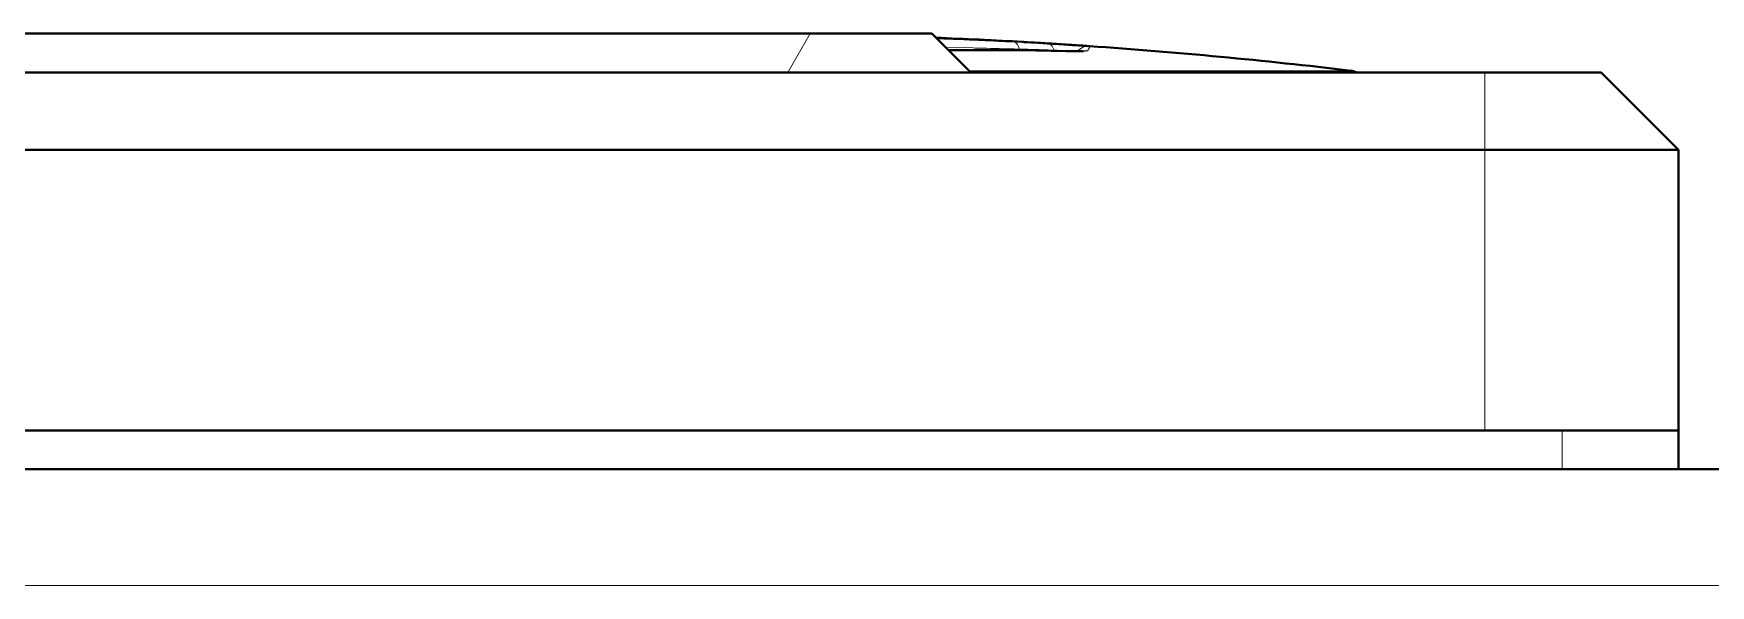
# Model space of a CAD drawing. Header units: millimetres. Extents: x 125 to 285, y 96 to 124.
# Drawn here: x 236.66 to 258.32, y 117.03 to 124.15 of the extents above; entities that cross this region are included whole.
import ezdxf

# ---------------------------------------------------------------- set-up
doc = ezdxf.new("R2010")
doc.units = ezdxf.units.MM
doc.header["$LTSCALE"] = 12.7
doc.layers.add('TANGENT_LINES', color=7, linetype='Continuous', lineweight=15)
doc.layers.add('Visible', color=7, linetype='Continuous', lineweight=40)

msp = doc.modelspace()

# ---------------------------------------------------------------- linework, layer by layer
at = {"layer": 'TANGENT_LINES'}
for p, q in [((246.402, 123.65), (246.689, 124.15)), ((248.794, 123.964), (248.443, 123.97)), ((248.478, 123.935), (248.517, 123.935)), ((249.681, 123.929), (250.005, 123.922)), ((250.002, 123.927), (249.987, 123.928)), ((253.672, 123.671), (248.742, 123.671)), ((255.403, 122.65), (255.403, 123.65)), ((255.403, 122.65), (255.403, 119.03)), ((256.403, 119.03), (256.403, 118.53)), ((175.427, 117.03), (264.99, 117.03))]:
    msp.add_line(p, q, dxfattribs=at)
for centre, major_axis, ratio, start_param, end_param in [((249.286, 123.85), (-0.011, -0.2), 0.602082, 2.126905, 3.13981), ((249.502, 124.05), (0, -0.2), 0.621986, 5.235987, 5.355251)]:
    msp.add_ellipse(centre, major_axis=major_axis, ratio=ratio, start_param=start_param, end_param=end_param, dxfattribs=at)
at = {"layer": 'TANGENT_LINES', "extrusion": (0, 0, -1)}
for centre, major_axis, ratio, start_param, end_param in [((250.289, 123.788), (-0.19, 0.062), 1, 6.682786, 7.609349), ((250.257, 123.729), (-0.159, 0.121), 0.998709, 0.709034, 0.989475)]:
    msp.add_ellipse(centre, major_axis=major_axis, ratio=ratio, start_param=start_param, end_param=end_param, dxfattribs=at)
at = {"layer": 'TANGENT_LINES'}
for points, knots in [([(248.517, 123.935), (248.534, 123.935), (248.592, 123.936), (249.065, 123.936), (249.095, 123.936), (249.102, 123.936)], [0, 0, 0, 0, 0.244957, 0.839586, 1, 1, 1, 1]), ([(249.394, 123.95), (249.213, 123.955), (248.936, 123.961), (248.83, 123.963), (248.794, 123.964)], [0, 0, 0, 0, 0.656045, 1, 1, 1, 1]), ([(249.102, 123.936), (249.266, 123.934), (249.525, 123.932), (249.639, 123.93), (249.681, 123.929)], [0, 0, 0, 0, 0.634129, 1, 1, 1, 1]), ([(249.841, 123.937), (249.735, 123.94), (249.552, 123.946), (249.441, 123.949), (249.394, 123.95)], [0, 0, 0, 0, 0.581887, 1, 1, 1, 1]), ([(249.841, 123.937), (249.836, 123.949), (249.826, 123.973), (249.804, 124), (249.779, 124.018), (249.76, 124.022), (249.751, 124.023)], [0, 0, 0, 0, 0.271793, 0.527949, 0.768896, 1, 1, 1, 1]), ([(249.987, 123.928), (249.977, 123.929), (249.954, 123.93), (249.895, 123.934), (249.859, 123.936), (249.841, 123.937)], [0, 0, 0, 0, 0.273249, 0.644231, 1, 1, 1, 1]), ([(250.116, 123.921), (250.105, 123.921), (250.084, 123.922), (250.068, 123.923), (250.023, 123.926), (250.008, 123.927), (250.002, 123.927)], [0, 0, 0, 0, 0.265674, 0.461589, 0.778692, 1, 1, 1, 1]), ([(250.005, 123.922), (250.04, 123.921), (250.105, 123.92), (250.172, 123.92), (250.226, 123.92), (250.256, 123.926), (250.271, 123.928)], [0, 0, 0, 0, 0.311675, 0.566897, 0.791164, 1, 1, 1, 1]), ([(250.271, 123.928), (250.276, 123.935), (250.285, 123.948), (250.296, 123.969), (250.301, 123.983), (250.302, 123.987), (250.302, 123.988)], [0, 0, 0, 0, 0.311174, 0.622205, 0.859674, 1, 1, 1, 1])]:
    msp.add_open_spline(points, degree=3, knots=knots, dxfattribs=at)
at = {"layer": 'Visible'}
for p, q in [((246.689, 124.15), (233.15, 124.15)), ((248.263, 124.15), (246.689, 124.15)), ((248.763, 123.65), (248.263, 124.15)), ((249.099, 123.936), (248.478, 123.936)), ((249.426, 124.043), (249.297, 124.05)), ((249.998, 123.922), (249.405, 123.934)), ((250.14, 123.921), (250.116, 123.921)), ((250.302, 123.988), (250.3, 123.988)), ((255.403, 123.65), (150.353, 123.65)), ((256.903, 123.65), (255.403, 123.65)), ((257.903, 122.65), (256.903, 123.65)), ((150.353, 122.65), (255.403, 122.65)), ((255.403, 122.65), (257.903, 122.65)), ((257.903, 122.65), (257.903, 119.03)), ((174.97, 119.03), (255.403, 119.03)), ((255.403, 119.03), (257.903, 119.03)), ((257.903, 118.53), (257.903, 119.03)), ((264.947, 118.53), (175.47, 118.53))]:
    msp.add_line(p, q, dxfattribs=at)
for centre, radius, start, end in [((245.598, 55.838), 68.312, 86.7876, 87.71919), ((245.598, 55.838), 68.312, 83.21253, 86.05418), ((253.648, 123.473), 0.2, 62.483, 83.2125)]:
    msp.add_arc(centre, radius, start, end, dxfattribs=at)
at = {"layer": 'Visible', "extrusion": (0, 0, -1)}
msp.add_ellipse((249.992, 123.722), major_axis=(0.005, 0.2), ratio=0.615674, start_param=6.274825, end_param=6.346833, dxfattribs=at)
at = {"layer": 'Visible'}
for points, knots in [([(249.297, 124.05), (249.242, 124.053), (249.113, 124.059), (248.838, 124.073), (248.351, 124.09), (248.327, 124.091), (248.322, 124.091)], [0, 0, 0, 0, 0.229054, 0.539873, 0.919381, 1, 1, 1, 1]), ([(249.405, 123.934), (249.31, 123.935), (249.168, 123.936), (249.116, 123.936), (249.099, 123.936)], [0, 0, 0, 0, 0.6655, 1, 1, 1, 1]), ([(249.751, 124.023), (249.717, 124.026), (249.642, 124.03), (249.46, 124.041), (249.434, 124.042), (249.426, 124.043)], [0, 0, 0, 0, 0.361695, 0.814265, 1, 1, 1, 1]), ([(250.297, 123.988), (250.284, 123.989), (250.255, 123.991), (250.185, 123.996), (250.082, 124.002), (250.05, 124.004), (249.929, 124.012), (249.823, 124.019), (249.773, 124.022), (249.751, 124.023)], [0, 0, 0, 0, 0.103862, 0.245959, 0.410875, 0.508582, 0.686536, 0.86236, 1, 1, 1, 1]), ([(250.116, 123.921), (250.112, 123.921), (250.1, 123.921), (250.027, 123.922), (250.005, 123.922), (249.997, 123.922)], [0, 0, 0, 0, 0.220174, 0.693271, 1, 1, 1, 1]), ([(250.216, 123.923), (250.216, 123.923), (250.216, 123.923), (250.208, 123.922), (250.191, 123.921), (250.155, 123.921), (250.144, 123.921), (250.14, 123.921)], [0, 0, 0, 0, 0.004758, 0.145435, 0.405178, 0.766096, 1, 1, 1, 1])]:
    msp.add_open_spline(points, degree=3, knots=knots, dxfattribs=at)

doc.saveas('drawing.dxf')
